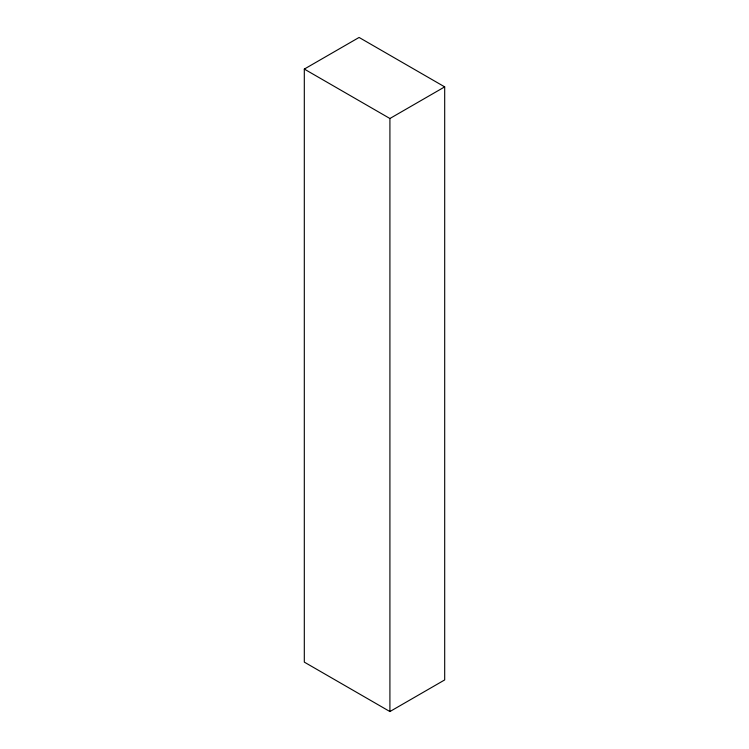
<?xml version="1.0" encoding="UTF-8"?>
<svg xmlns="http://www.w3.org/2000/svg" width="749" height="749" viewBox="0 0 749 749"><rect width="100%" height="100%" fill="white"/><g stroke="black" fill="none" stroke-linecap="round" stroke-linejoin="round"><path stroke-width="1.12" d="M304.309 69.077L359.089 37.45L444.691 86.875L444.691 679.923L389.911 711.55L304.309 662.125L304.309 69.077L389.911 118.501L444.691 86.875M389.911 118.501L389.911 711.55"/></g></svg>
